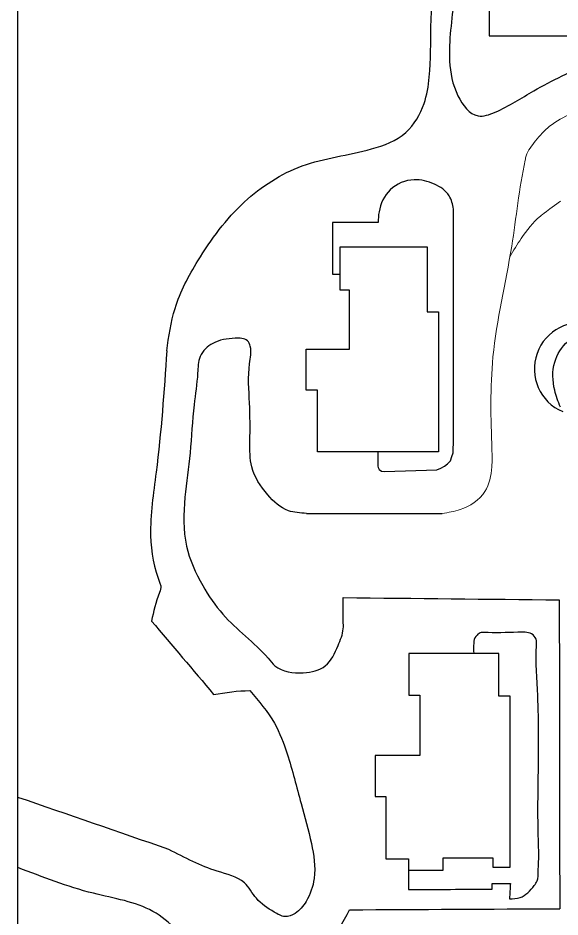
# Model space of a CAD drawing. Header units: millimetres. Extents: x 90409 to 691707, y 23091 to 490317.
# Drawn here: x 90409 to 183724, y 181533 to 336219 of the extents above; entities that cross this region are included whole.
import ezdxf

# ---------------------------------------------------------------- set-up
doc = ezdxf.new("R2010")
doc.units = ezdxf.units.MM
doc.layers.add('ГАЗОН+ТРАТУАР', color=7, linetype='Continuous', lineweight=0)
for name, color, linetype in [('дома', 253, 'Continuous'), ('дороги', 9, 'Continuous'), ('рамка', 250, 'Continuous')]:
    doc.layers.add(name, color=color, linetype=linetype)
doc.layers.add('пантон', color=34, linetype='Continuous', transparency=0.2)

msp = doc.modelspace()

# ---------------------------------------------------------------- linework, layer by layer
at = {"layer": 'ГАЗОН+ТРАТУАР'}
for points, knots in [([(163436, 250988), (164485, 251138), (167266, 251536), (171201, 254167), (172109, 258541), (171843, 266267), (171499, 279127), (175599, 295471), (176690, 307105), (178053, 313254), (179592, 315227), (182005, 317960), (189707, 321845), (196303, 325194), (213041, 333330)], [0, 0, 0, 0, 3183.0469346, 8442.073537, 12842.8104221, 15878.3052225, 31764.1422606, 51073.4997623, 66092.5819843, 66829.7890962, 69881.2571854, 73359.5568367, 77730.8141001, 95422.3137881, 95422.3137881, 95422.3137881, 95422.3137881]), ([(175093, 295118), (175703, 296201), (177210, 298715), (179188, 301179), (180686, 302436), (183824, 304715)], [3271.1041429, 3271.1041429, 3271.1041429, 3271.1041429, 6997.8841724, 12073.1449231, 12737.0745458, 12737.0745458, 12737.0745458, 12737.0745458])]:
    msp.add_open_spline(points, degree=3, knots=knots, dxfattribs=at)
at = {"layer": 'дома'}
for p, q in [((171551, 343673), (171551, 333126)), ((171551, 333126), (186147, 333126)), ((145857, 289391), (145857, 296835)), ((145857, 296835), (160880, 296835)), ((160880, 296835), (160880, 285648)), ((147509, 289391), (145857, 289391)), ((147509, 279223), (147509, 289391)), ((160880, 285648), (162811, 285648)), ((162811, 285648), (162811, 261554)), ((140022, 272195), (140022, 279223)), ((140022, 279223), (147509, 279223)), ((141947, 272195), (140022, 272195)), ((141947, 261554), (141947, 272195)), ((162811, 261554), (141947, 261554))]:
    msp.add_line(p, q, dxfattribs=at)
msp.add_lwpolyline([(153891, 191570), (157645, 191570), (157645, 189577), (163629, 189577), (163629, 191688), (172134, 191688), (172134, 190105), (175126, 190105), (175126, 219526), (173200, 219526), (173200, 226854), (157694, 226854), (157694, 219679), (159596, 219679), (159596, 209312), (151919, 209312), (151919, 202290), (153746, 202290), (153746, 191570), (153891, 191570)], dxfattribs=at)
at = {"layer": 'дороги'}
for points in [[(152379, 261554), (152379, 259113), (152408, 258875), (152577, 258547), (152985, 258242), (153505, 258174), (162516, 258485), (163184, 258742), (163826, 259101), (164365, 259512), (164853, 260050), (165084, 260743), (165315, 261385), (165315, 262129), (165393, 263001), (165402, 303351)], [(152414, 301010), (144569, 301010), (144569, 292131), (145857, 292131)], [(140092, 250988), (163436, 250988)]]:
    msp.add_lwpolyline(points, dxfattribs=at)
for points in [[(116024, 278956), (117443, 286248), (121396, 294450), (129402, 304577), (139334, 310754), (151292, 313691), (157170, 316526), (160312, 321488), (161224, 326045), (161509, 334998), (162218, 345622), (162714, 353767), (162714, 359007), (163816, 368103), (164921, 374531), (166429, 378348), (166630, 381663), (165424, 384073), (161101, 386283), (153462, 389999), (145374, 393730), (140282, 396197), (138987, 396752), (138431, 396629), (136117, 396413), (135438, 396104), (135191, 394007), (135222, 390647), (135376, 387995), (135562, 385929), (135407, 385251), (134729, 385158), (131920, 385251), (128817, 385358)], [(176601, 352984), (168412, 354101), (167198, 354043), (166216, 352888), (165927, 350752), (165465, 339550), (164714, 328810), (166158, 322823), (169611, 319373), (172546, 320005), (179222, 323686), (189063, 328746), (194933, 331679), (198616, 333634), (200170, 336049), (200745, 339269), (200630, 344675), (200438, 356410), (200255, 365847), (200071, 370703), (198971, 372810), (195578, 374185), (192552, 374826), (181824, 374918), (174214, 374734), (167829, 369854), (167701, 363934), (170470, 361747), (175479, 361029)], [(165402, 303351), (164638, 305641), (162092, 307626), (158602, 308390), (154503, 306659), (152567, 302868), (152414, 301010)], [(140092, 250988), (136966, 251445), (133404, 254193), (130654, 259001), (130341, 263311), (130279, 269993), (130279, 276738), (130404, 279736), (129904, 280672), (127779, 281110), (123966, 280235), (121779, 277987), (121341, 275114), (120716, 269681), (120028, 261375), (119154, 253755), (119419, 245359), (122207, 238593), (125692, 233618), (133460, 226055), (134655, 224762), (139534, 223568), (143318, 224762), (145509, 228244), (146405, 231130), (146400, 232436), (146400, 234946), (146412, 236485)], [(116024, 278956), (114189, 258052), (113251, 247152), (114895, 238830), (114996, 238537), (114754, 237354), (113408, 232460)], [(146412, 236485), (183593, 236102)], [(183593, 236102), (183670, 182969)], [(113408, 232460), (124093, 219839)], [(175029, 184673), (176845, 184881), (179283, 186955), (179802, 187732), (179958, 189391), (180010, 190324), (179982, 195548), (179982, 205724), (179878, 219639), (179670, 228257), (179594, 229353), (178822, 230250), (177726, 230524), (176454, 230537), (170586, 230499), (170176, 230499), (169431, 230040), (168885, 229023), (168860, 228663), (168860, 226854)], [(130314, 220487), (134561, 214865), (136748, 209608), (139138, 201075), (140915, 194180), (141392, 188188), (140016, 184216), (138105, 182154), (136347, 181619), (134512, 182383), (131455, 184751), (129391, 187424), (124728, 189410), (120524, 191091), (116396, 193153)], [(124093, 219839), (130314, 220487), (130352, 220487)], [(157645, 189577), (157663, 186283)], [(172038, 186310), (172053, 187328)], [(172053, 187328), (172383, 187317)], [(172383, 187317), (175185, 187317)], [(175185, 187317), (175029, 184673)], [(157663, 186283), (172038, 186310)], [(143988, 176333), (147502, 182783)], [(147502, 182783), (183670, 182969)]]:
    msp.add_spline(points, degree=3, dxfattribs=at)
msp.add_open_spline([(116396, 193153), (107735, 196146), (99074, 199138), (90409, 202117)], degree=3, dxfattribs=at)
msp.add_open_spline([(115778, 171682), (116415, 171372), (117990, 170605), (118715, 173798), (120559, 176446), (117297, 179848), (112506, 183888), (102162, 185445), (94655, 188428), (90409, 190030)], degree=3, knots=[0, 0, 0, 0, 1791.7614735, 4435.5985807, 7391.3737868, 10938.7586108, 16253.9802845, 26970.8783188, 40675.1210033, 40675.1210033, 40675.1210033, 40675.1210033], dxfattribs=at)
at = {"layer": 'пантон'}
msp.add_arc((187273, 275834), 7969, 73.64622, 247.17898, dxfattribs=at)
at = {"layer": 'пантон', "transparency": 33554559}
msp.add_spline([(183778, 269264), (182805, 272181), (182805, 277004), (185058, 280570), (186842, 281856), (188704, 282634)], degree=3, dxfattribs=at)
at = {"layer": 'рамка', "color": 0}
msp.add_lwpolyline([(90409, 490317), (691707, 490317), (691707, 23385), (90409, 23385)], close=True, dxfattribs=at)

doc.saveas('drawing.dxf')
